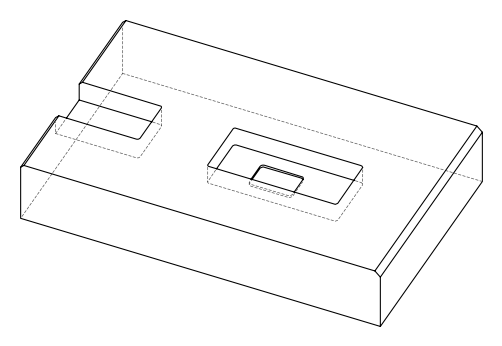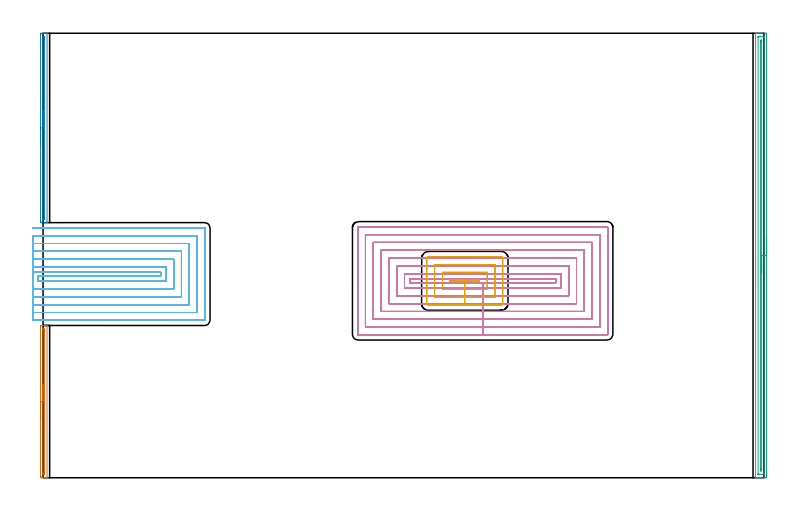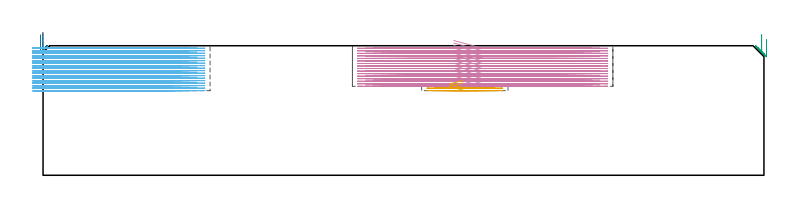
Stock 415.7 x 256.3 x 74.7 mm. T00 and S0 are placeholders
(PLAN: 6 operations, 1 tool changes, 149.8 min)
(1 AREA_MILL | FG_CHAMFER_SURFACE | UGT0205_001 | 1.56 min | 652 mm3)
(2 AREA_MILL_1 | FG_CHAMFER_SURFACE_1 | UGT0205_001 | 1.9 min | 808 mm3)
(3 AREA_MILL_2 | FG_CHAMFER_SURFACE_2 | UGT0205_001 | 6.31 min | 5087 mm3)
(4 MILL_RECTANGULAR_POCKET | POCKET_RECTANGULAR_STRAIGHT | NXT0201_008 | Follow Part, ap 1.5, ae 75% | 75.99 min | 239872 mm3)
(5 MILL_RECTANGULAR_POCKET_1 | POCKET_RECTANGULAR_STRAIGHT_1 | NXT0201_008 | Follow Part, ap 1.5, ae 75% | 1.63 min | 4142 mm3)
(6 MILL_SLOT | SLOT_PARTIAL_RECTANGULAR | NXT0201_008 | Follow Part, ap 1.5, ae 75% | 62.41 min | 147819 mm3)
(TOOL UGT0205_001 | Chamfer Mill 20 x 3 x 45 deg. | D20 FL50 Z2)
(TOOL NXT0201_008 | ENDMILL 6mm [2P460-0600-NA 1630] | D6 FL26 Z6)
(OP 1 AREA_MILL)
G17 G21 G94 G90
T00 M6
G54
G17 G0 G90 X-1.5 Y33.9 S1061 M3
G43 Z84.7 H0
Z80.9
G94 G1 Y33.938 Z80.028 F250.
Y34.052 Z79.164
Y34.241 Z78.312
Y34.503 Z77.48
Y34.837 Z76.674
Y35.24 Z75.9
Y35.708 Z75.164
Y36.24 Z74.472
Y36.829 Z73.829
Y37.472 Z73.24
Y38.164 Z72.709
Y38.9 Z72.24
Y39.674 Z71.837
Y40.48 Z71.503
Y41.312 Z71.241
Y42.163 Z71.052
Y43.028 Z70.938
Y43.9 Z70.9
Y86.867
X-1.499 Y87.192 Z70.901
X-1.493 Y87.753 Z70.903
X-1.49 Y87.792 Z70.905
X-0.934 Y87.8 Z71.46
X-0.367 Z72.03
X-0.045 Z72.351
X0.523 Z72.919
X0.845 Z73.24
X1.489 Z73.888
X1.891 Z74.29
X2.258 Y87.793 Z74.65
X2.297 Y87.79 Z74.688
X2.3 Y87.638 Z74.7
Y0.161
X2.297 Y0.01 Z74.688
X2.258 Y0.007 Z74.65
X1.891 Y0. Z74.29
X1.489 Z73.888
X0.845 Z73.24
X-0.367 Z72.03
X-0.934 Y0.001 Z71.46
X-1.187 Y0.003 Z71.207
X-1.49 Y0.008 Z70.905
X-1.493 Y0.048 Z70.903
X-1.499 Y0.608 Z70.901
X-1.5 Y1.175 Z70.9
Y43.9
X-0.086 Z72.314
Y84.555
X-0.083 Y85.407 Z72.317
X-0.081 Y85.443 Z72.319
X-0.045 Y85.79 Z72.355
X0.458 Y85.795 Z72.858
X0.845 Y85.79 Z73.245
X0.881 Y85.407 Z73.281
X0.883 Y85.368 Z73.283
X0.886 Y84.514 Z73.286
Y3.245
X0.883 Y2.393 Z73.283
X0.881 Y2.357 Z73.281
X0.845 Y2.01 Z73.245
X0.342 Y2.005 Z72.742
X-0.045 Y2.01 Z72.355
X-0.081 Y2.393 Z72.319
X-0.083 Y2.432 Z72.317
X-0.086 Y3.286 Z72.314
Y43.9
Y44.772 Z72.352
Y45.636 Z72.466
Y46.488 Z72.655
Y47.32 Z72.917
Y48.126 Z73.251
Y48.9 Z73.654
Y49.636 Z74.123
Y50.328 Z74.654
Y50.971 Z75.243
Y51.56 Z75.886
Y52.091 Z76.579
Y52.56 Z77.314
Y52.963 Z78.088
Y53.297 Z78.894
Y53.559 Z79.726
Y53.748 Z80.578
Y53.862 Z81.443
Y53.9 Z82.314
G0 Z84.7
M5
M2
(OP 2 AREA_MILL_1)
G17 G21 G94 G90
T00 M6
G54
G17 G0 G90 X-1.5 Y191.7 S1061 M3
G43 Z84.7 H0
Z80.9
G94 G1 Y191.738 Z80.028 F250.
Y191.852 Z79.164
Y192.041 Z78.312
Y192.303 Z77.48
Y192.637 Z76.674
Y193.04 Z75.9
Y193.508 Z75.164
Y194.04 Z74.472
Y194.629 Z73.829
Y195.272 Z73.24
Y195.964 Z72.709
Y196.7 Z72.24
Y197.474 Z71.837
Y198.28 Z71.503
Y199.112 Z71.241
Y199.963 Z71.052
Y200.828 Z70.938
Y201.7 Z70.9
Y255.369
X-1.499 Y255.694 Z70.901
X-1.493 Y256.254 Z70.903
X-1.49 Y256.292 Z70.905
X-0.934 Y256.3 Z71.46
X-0.363 Z72.034
X-0.045 Z72.351
X0.527 Z72.923
X0.845 Z73.24
X1.481 Z73.88
X1.896 Z74.295
X2.259 Y256.293 Z74.65
X2.297 Y256.29 Z74.688
X2.3 Y256.141 Z74.7
Y147.259
X2.297 Y147.11 Z74.688
X2.259 Y147.107 Z74.65
X1.896 Y147.1 Z74.295
X1.48 Z73.88
X0.845 Z73.24
X-0.363 Z72.034
X-0.934 Y147.101 Z71.46
X-1.187 Y147.103 Z71.207
X-1.49 Y147.108 Z70.905
X-1.493 Y147.146 Z70.903
X-1.499 Y147.706 Z70.901
X-1.5 Y148.273 Z70.9
Y201.7
X-0.086 Z72.314
Y253.058
X-0.083 Y253.909 Z72.317
X-0.081 Y253.946 Z72.319
X-0.045 Y254.29 Z72.355
X0.461 Y254.295 Z72.861
X0.845 Y254.29 Z73.245
X0.881 Y253.909 Z73.281
X0.883 Y253.871 Z73.283
X0.886 Y253.017 Z73.286
Y150.342
X0.883 Y149.491 Z73.283
X0.881 Y149.454 Z73.281
X0.845 Y149.11 Z73.245
X0.339 Y149.105 Z72.739
X-0.045 Y149.11 Z72.355
X-0.081 Y149.491 Z72.319
X-0.083 Y149.529 Z72.317
X-0.086 Y150.383 Z72.314
Y201.7
Y202.572 Z72.352
Y203.436 Z72.466
Y204.288 Z72.655
Y205.12 Z72.917
Y205.926 Z73.251
Y206.7 Z73.654
Y207.436 Z74.123
Y208.128 Z74.654
Y208.771 Z75.243
Y209.36 Z75.886
Y209.892 Z76.579
Y210.36 Z77.314
Y210.763 Z78.088
Y211.097 Z78.894
Y211.359 Z79.726
Y211.548 Z80.578
Y211.662 Z81.443
Y211.7 Z82.314
G0 Z84.7
M5
M2
(OP 3 AREA_MILL_2)
G17 G21 G94 G90
T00 M6
G54
G17 G0 G90 X417.2 Y138.15 S1061 M3
G43 Z84.7 H0
Z78.4
G94 G1 Y138.112 Z77.528 F250.
Y137.998 Z76.663
Y137.809 Z75.812
Y137.547 Z74.98
Y137.213 Z74.174
Y136.81 Z73.4
Y136.342 Z72.664
Y135.81 Z71.972
Y135.221 Z71.329
Y134.578 Z70.739
Y133.886 Z70.208
Y133.15 Z69.74
Y132.376 Z69.337
Y131.57 Z69.003
Y130.738 Z68.741
Y129.886 Z68.552
Y129.022 Z68.438
Y128.15 Z68.4
Y0.99
X417.199 Y0.599 Z68.401
X417.194 Y0.104 Z68.403
X417.191 Y0.009 Z68.405
X416.704 Y0. Z68.892
X414.05 Z71.544
X413.468 Z72.129
X413.165 Z72.431
X412.584 Z73.013
X412.281 Z73.314
X411.675 Z73.924
X411.24 Z74.36
X410.918 Z74.672
X410.902 Y0.008 Z74.688
X410.9 Y0.153 Z74.7
Y256.147
X410.902 Y256.292 Z74.688
X410.918 Y256.3 Z74.672
X411.239 Z74.36
X411.675 Z73.924
X412.281 Z73.314
X413.468 Z72.129
X414.05 Z71.544
X416.413 Z69.183
X416.704 Y256.297 Z68.892
X417.191 Y256.291 Z68.405
X417.194 Y256.196 Z68.403
X417.199 Y255.701 Z68.401
X417.2 Y255.201 Z68.4
Y128.15
X415.786 Z69.814
Y2.383
X415.784 Y2.168 Z69.816
X415.781 Y2.061 Z69.819
X415.779 Y2.017 Z69.821
X415.693 Y2.01 Z69.907
X415.312 Y2.002 Z70.288
X414.935 Y2.001 Z70.665
X414.429 Y2. Z71.171
X413.165 Z72.435
X412.66 Z72.94
X412.435 Y2.003 Z73.165
X412.337 Y2.008 Z73.263
X412.322 Y2.01 Z73.278
X412.32 Y2.024 Z73.28
X412.317 Y2.069 Z73.283
X412.315 Y2.162 Z73.285
X412.314 Y253.917 Z73.286
X412.316 Y254.132 Z73.284
X412.319 Y254.239 Z73.281
X412.321 Y254.283 Z73.279
X412.407 Y254.29 Z73.193
X412.788 Y254.298 Z72.812
X413.165 Y254.299 Z72.435
X413.671 Y254.3 Z71.929
X414.935 Z70.665
X415.44 Z70.16
X415.665 Y254.297 Z69.935
X415.764 Y254.292 Z69.836
X415.778 Y254.29 Z69.822
X415.78 Y254.276 Z69.82
X415.783 Y254.231 Z69.817
X415.785 Y254.138 Z69.815
X415.786 Y128.15 Z69.814
X414.372 Z71.228
X414.371 Y5.058 Z71.229
Y4.735
X414.366 Y4.167 Z71.234
X414.365 Y4.014 Z71.235
X414.211 Y4.004 Z71.389
X414.05 Y4.002 Z71.55
X413.885 Y4.003 Z71.715
X413.775 Y4.007 Z71.825
X413.739 Y4.01 Z71.861
X413.735 Y4.022 Z71.865
X413.733 Y4.059 Z71.867
X413.73 Y4.167 Z71.87
X413.729 Y4.491 Z71.871
X413.728 Y5.058 Z71.872
X413.729 Y251.241 Z71.871
Y251.565
X413.734 Y252.133 Z71.866
X413.735 Y252.286 Z71.865
X413.889 Y252.296 Z71.711
X414.05 Y252.298 Z71.55
X414.215 Y252.297 Z71.385
X414.325 Y252.293 Z71.275
X414.361 Y252.29 Z71.239
X414.365 Y252.278 Z71.235
X414.368 Y252.241 Z71.232
X414.37 Y252.133 Z71.23
X414.371 Y251.809 Z71.229
X414.372 Y251.241 Z71.228
Y128.15
Y127.278 Z71.266
Y126.414 Z71.38
Y125.562 Z71.569
Y124.73 Z71.831
Y123.924 Z72.165
Y123.15 Z72.568
Y122.414 Z73.037
Y121.722 Z73.568
Y121.079 Z74.157
Y120.49 Z74.8
Y119.958 Z75.493
Y119.49 Z76.228
Y119.087 Z77.002
Y118.753 Z77.808
Y118.491 Z78.64
Y118.302 Z79.492
Y118.188 Z80.357
Y118.15 Z81.228
G0 Z84.7
M5
M2
(OP 4 MILL_RECTANGULAR_POCKET)
G17 G21 G94 G90
T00 M6
G54
G17 G0 G90 X236.846 Y112.4 S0 M3
G43 Z84.7 H1
Z77.7
G94 G1 X253.5 Z73.237 F250.
X295.6 F500.
Y114.7
X211.4
Y112.4
X253.5
Y109.4
X298.6
Y117.7
X208.4
Y109.4
X253.5
Y104.9
X303.1
Y122.2
X203.9
Y104.9
X253.5
Y100.4
X307.6
Y126.7
X199.4
Y100.4
X253.5
Y95.9
X312.1
Y131.2
X194.9
Y95.9
X253.5
Y91.4
X316.6
Y135.7
X190.4
Y91.4
X253.5
Y86.9
X321.1
Y140.2
X185.9
Y86.9
X253.5
Y82.4
X325.2
G3 X325.6 Y82.8 R0.4
G1 Y144.3
G3 X325.2 Y144.7 R0.4
G1 X181.8
G3 X181.4 Y144.3 R0.4
G1 Y82.8
G3 X181.8 Y82.4 R0.4
G1 X253.5
X254.5
G0 X236.846 Y112.4 Z76.237
G1 X253.5 Z71.775 F250.
X295.6 F500.
Y114.7
X211.4
Y112.4
X253.5
Y109.4
X298.6
Y117.7
X208.4
Y109.4
X253.5
Y104.9
X303.1
Y122.2
X203.9
Y104.9
X253.5
Y100.4
X307.6
Y126.7
X199.4
Y100.4
X253.5
Y95.9
X312.1
Y131.2
X194.9
Y95.9
X253.5
Y91.4
X316.6
Y135.7
X190.4
Y91.4
X253.5
Y86.9
X321.1
Y140.2
X185.9
Y86.9
X253.5
Y82.4
X325.2
G3 X325.6 Y82.8 R0.4
G1 Y144.3
G3 X325.2 Y144.7 R0.4
G1 X181.8
G3 X181.4 Y144.3 R0.4
G1 Y82.8
G3 X181.8 Y82.4 R0.4
G1 X253.5
X254.5
G0 X236.846 Y112.4 Z74.775
G1 X253.5 Z70.312 F250.
X295.6 F500.
Y114.7
X211.4
Y112.4
X253.5
Y109.4
X298.6
Y117.7
X208.4
Y109.4
X253.5
Y104.9
X303.1
Y122.2
X203.9
Y104.9
X253.5
Y100.4
X307.6
Y126.7
X199.4
Y100.4
X253.5
Y95.9
X312.1
Y131.2
X194.9
Y95.9
X253.5
Y91.4
X316.6
Y135.7
X190.4
Y91.4
X253.5
Y86.9
X321.1
Y140.2
X185.9
Y86.9
X253.5
Y82.4
X325.2
G3 X325.6 Y82.8 R0.4
G1 Y144.3
G3 X325.2 Y144.7 R0.4
G1 X181.8
G3 X181.4 Y144.3 R0.4
G1 Y82.8
G3 X181.8 Y82.4 R0.4
G1 X253.5
X254.5
G0 X236.846 Y112.4 Z73.312
G1 X253.5 Z68.85 F250.
X295.6 F500.
Y114.7
X211.4
Y112.4
X253.5
Y109.4
X298.6
Y117.7
X208.4
Y109.4
X253.5
Y104.9
X303.1
Y122.2
X203.9
Y104.9
X253.5
Y100.4
X307.6
Y126.7
X199.4
Y100.4
X253.5
Y95.9
X312.1
Y131.2
X194.9
Y95.9
X253.5
Y91.4
X316.6
Y135.7
X190.4
Y91.4
X253.5
Y86.9
X321.1
Y140.2
X185.9
Y86.9
X253.5
Y82.4
X325.2
G3 X325.6 Y82.8 R0.4
G1 Y144.3
G3 X325.2 Y144.7 R0.4
G1 X181.8
G3 X181.4 Y144.3 R0.4
G1 Y82.8
G3 X181.8 Y82.4 R0.4
G1 X253.5
X254.5
G0 X236.846 Y112.4 Z71.85
G1 X253.5 Z67.387 F250.
X295.6 F500.
Y114.7
X211.4
Y112.4
X253.5
Y109.4
X298.6
Y117.7
X208.4
Y109.4
X253.5
Y104.9
X303.1
Y122.2
X203.9
Y104.9
X253.5
Y100.4
X307.6
Y126.7
X199.4
Y100.4
X253.5
Y95.9
X312.1
Y131.2
X194.9
Y95.9
X253.5
Y91.4
X316.6
Y135.7
X190.4
Y91.4
X253.5
Y86.9
X321.1
Y140.2
X185.9
Y86.9
X253.5
Y82.4
X325.2
G3 X325.6 Y82.8 R0.4
G1 Y144.3
G3 X325.2 Y144.7 R0.4
G1 X181.8
G3 X181.4 Y144.3 R0.4
G1 Y82.8
G3 X181.8 Y82.4 R0.4
G1 X253.5
X254.5
G0 X236.846 Y112.4 Z70.387
G1 X253.5 Z65.925 F250.
X295.6 F500.
Y114.7
X211.4
Y112.4
X253.5
Y109.4
X298.6
Y117.7
X208.4
Y109.4
X253.5
Y104.9
X303.1
Y122.2
X203.9
Y104.9
X253.5
Y100.4
X307.6
Y126.7
X199.4
Y100.4
X253.5
Y95.9
X312.1
Y131.2
X194.9
Y95.9
X253.5
Y91.4
X316.6
Y135.7
X190.4
Y91.4
X253.5
Y86.9
X321.1
Y140.2
X185.9
Y86.9
X253.5
Y82.4
X325.2
G3 X325.6 Y82.8 R0.4
G1 Y144.3
G3 X325.2 Y144.7 R0.4
G1 X181.8
G3 X181.4 Y144.3 R0.4
G1 Y82.8
G3 X181.8 Y82.4 R0.4
G1 X253.5
X254.5
G0 X236.846 Y112.4 Z68.925
G1 X253.5 Z64.462 F250.
X295.6 F500.
Y114.7
X211.4
Y112.4
X253.5
Y109.4
X298.6
Y117.7
X208.4
Y109.4
X253.5
Y104.9
X303.1
Y122.2
X203.9
Y104.9
X253.5
Y100.4
X307.6
Y126.7
X199.4
Y100.4
X253.5
Y95.9
X312.1
Y131.2
X194.9
Y95.9
X253.5
Y91.4
X316.6
Y135.7
X190.4
Y91.4
X253.5
Y86.9
X321.1
Y140.2
X185.9
Y86.9
X253.5
Y82.4
X325.2
G3 X325.6 Y82.8 R0.4
G1 Y144.3
G3 X325.2 Y144.7 R0.4
G1 X181.8
G3 X181.4 Y144.3 R0.4
G1 Y82.8
G3 X181.8 Y82.4 R0.4
G1 X253.5
X254.5
G0 X236.846 Y112.4 Z67.462
G1 X253.5 Z63. F250.
X295.6 F500.
Y114.7
X211.4
Y112.4
X253.5
Y109.4
X298.6
Y117.7
X208.4
Y109.4
X253.5
Y104.9
X303.1
Y122.2
X203.9
Y104.9
X253.5
Y100.4
X307.6
Y126.7
X199.4
Y100.4
X253.5
Y95.9
X312.1
Y131.2
X194.9
Y95.9
X253.5
Y91.4
X316.6
Y135.7
X190.4
Y91.4
X253.5
Y86.9
X321.1
Y140.2
X185.9
Y86.9
X253.5
Y82.4
X325.2
G3 X325.6 Y82.8 R0.4
G1 Y144.3
G3 X325.2 Y144.7 R0.4
G1 X181.8
G3 X181.4 Y144.3 R0.4
G1 Y82.8
G3 X181.8 Y82.4 R0.4
G1 X253.5
X254.5
G0 X236.846 Y112.4 Z66.
G1 X253.5 Z61.537 F250.
X295.6 F500.
Y114.7
X211.4
Y112.4
X253.5
Y109.4
X298.6
Y117.7
X208.4
Y109.4
X253.5
Y104.9
X303.1
Y122.2
X203.9
Y104.9
X253.5
Y100.4
X307.6
Y126.7
X199.4
Y100.4
X253.5
Y95.9
X312.1
Y131.2
X194.9
Y95.9
X253.5
Y91.4
X316.6
Y135.7
X190.4
Y91.4
X253.5
Y86.9
X321.1
Y140.2
X185.9
Y86.9
X253.5
Y82.4
X325.2
G3 X325.6 Y82.8 R0.4
G1 Y144.3
G3 X325.2 Y144.7 R0.4
G1 X181.8
G3 X181.4 Y144.3 R0.4
G1 Y82.8
G3 X181.8 Y82.4 R0.4
G1 X253.5
X254.5
G0 X236.846 Y112.4 Z64.537
G1 X253.5 Z60.075 F250.
X295.6 F500.
Y114.7
X211.4
Y112.4
X253.5
Y109.4
X298.6
Y117.7
X208.4
Y109.4
X253.5
Y104.9
X303.1
Y122.2
X203.9
Y104.9
X253.5
Y100.4
X307.6
Y126.7
X199.4
Y100.4
X253.5
Y95.9
X312.1
Y131.2
X194.9
Y95.9
X253.5
Y91.4
X316.6
Y135.7
X190.4
Y91.4
X253.5
Y86.9
X321.1
Y140.2
X185.9
Y86.9
X253.5
Y82.4
X325.2
G3 X325.6 Y82.8 R0.4
G1 Y144.3
G3 X325.2 Y144.7 R0.4
G1 X181.8
G3 X181.4 Y144.3 R0.4
G1 Y82.8
G3 X181.8 Y82.4 R0.4
G1 X253.5
X254.5
G0 X236.846 Y112.4 Z63.075
G1 X253.5 Z58.612 F250.
X295.6 F500.
Y114.7
X211.4
Y112.4
X253.5
Y109.4
X298.6
Y117.7
X208.4
Y109.4
X253.5
Y104.9
X303.1
Y122.2
X203.9
Y104.9
X253.5
Y100.4
X307.6
Y126.7
X199.4
Y100.4
X253.5
Y95.9
X312.1
Y131.2
X194.9
Y95.9
X253.5
Y91.4
X316.6
Y135.7
X190.4
Y91.4
X253.5
Y86.9
X321.1
Y140.2
X185.9
Y86.9
X253.5
Y82.4
X325.2
G3 X325.6 Y82.8 R0.4
G1 Y144.3
G3 X325.2 Y144.7 R0.4
G1 X181.8
G3 X181.4 Y144.3 R0.4
G1 Y82.8
G3 X181.8 Y82.4 R0.4
G1 X253.5
X254.5
G0 X236.846 Y112.4 Z61.612
G1 X253.5 Z57.15 F250.
X295.6 F500.
Y114.7
X211.4
Y112.4
X253.5
Y109.4
X298.6
Y117.7
X208.4
Y109.4
X253.5
Y104.9
X303.1
Y122.2
X203.9
Y104.9
X253.5
Y100.4
X307.6
Y126.7
X199.4
Y100.4
X253.5
Y95.9
X312.1
Y131.2
X194.9
Y95.9
X253.5
Y91.4
X316.6
Y135.7
X190.4
Y91.4
X253.5
Y86.9
X321.1
Y140.2
X185.9
Y86.9
X253.5
Y82.4
X325.2
G3 X325.6 Y82.8 R0.4
G1 Y144.3
G3 X325.2 Y144.7 R0.4
G1 X181.8
G3 X181.4 Y144.3 R0.4
G1 Y82.8
G3 X181.8 Y82.4 R0.4
G1 X253.5
X254.5
G0 X236.846 Y112.4 Z60.15
G1 X253.5 Z55.687 F250.
X295.6 F500.
Y114.7
X211.4
Y112.4
X253.5
Y109.4
X298.6
Y117.7
X208.4
Y109.4
X253.5
Y104.9
X303.1
Y122.2
X203.9
Y104.9
X253.5
Y100.4
X307.6
Y126.7
X199.4
Y100.4
X253.5
Y95.9
X312.1
Y131.2
X194.9
Y95.9
X253.5
Y91.4
X316.6
Y135.7
X190.4
Y91.4
X253.5
Y86.9
X321.1
Y140.2
X185.9
Y86.9
X253.5
Y82.4
X325.2
G3 X325.6 Y82.8 R0.4
G1 Y144.3
G3 X325.2 Y144.7 R0.4
G1 X181.8
G3 X181.4 Y144.3 R0.4
G1 Y82.8
G3 X181.8 Y82.4 R0.4
G1 X253.5
X254.5
G0 X236.846 Y112.4 Z58.687
G1 X253.5 Z54.225 F250.
X295.6 F500.
Y114.7
X211.4
Y112.4
X253.5
Y109.4
X298.6
Y117.7
X208.4
Y109.4
X253.5
Y104.9
X303.1
Y122.2
X203.9
Y104.9
X253.5
Y100.4
X307.6
Y126.7
X199.4
Y100.4
X253.5
Y95.9
X312.1
Y131.2
X194.9
Y95.9
X253.5
Y91.4
X316.6
Y135.7
X190.4
Y91.4
X253.5
Y86.9
X321.1
Y140.2
X185.9
Y86.9
X253.5
Y82.4
X325.2
G3 X325.6 Y82.8 R0.4
G1 Y144.3
G3 X325.2 Y144.7 R0.4
G1 X181.8
G3 X181.4 Y144.3 R0.4
G1 Y82.8
G3 X181.8 Y82.4 R0.4
G1 X253.5
X254.5
G0 X236.846 Y112.4 Z57.225
G1 X253.5 Z52.762 F250.
X295.6 F500.
Y114.7
X211.4
Y112.4
X253.5
Y109.4
X298.6
Y117.7
X208.4
Y109.4
X253.5
Y104.9
X303.1
Y122.2
X203.9
Y104.9
X253.5
Y100.4
X307.6
Y126.7
X199.4
Y100.4
X253.5
Y95.9
X312.1
Y131.2
X194.9
Y95.9
X253.5
Y91.4
X316.6
Y135.7
X190.4
Y91.4
X253.5
Y86.9
X321.1
Y140.2
X185.9
Y86.9
X253.5
Y82.4
X325.2
G3 X325.6 Y82.8 R0.4
G1 Y144.3
G3 X325.2 Y144.7 R0.4
G1 X181.8
G3 X181.4 Y144.3 R0.4
G1 Y82.8
G3 X181.8 Y82.4 R0.4
G1 X253.5
X254.5
G0 X236.846 Y112.4 Z55.762
G1 X253.5 Z51.3 F250.
X295.6 F500.
Y114.7
X211.4
Y112.4
X253.5
Y109.4
X298.6
Y117.7
X208.4
Y109.4
X253.5
Y104.9
X303.1
Y122.2
X203.9
Y104.9
X253.5
Y100.4
X307.6
Y126.7
X199.4
Y100.4
X253.5
Y95.9
X312.1
Y131.2
X194.9
Y95.9
X253.5
Y91.4
X316.6
Y135.7
X190.4
Y91.4
X253.5
Y86.9
X321.1
Y140.2
X185.9
Y86.9
X253.5
Y82.4
X325.2
G3 X325.6 Y82.8 R0.4
G1 Y144.3
G3 X325.2 Y144.7 R0.4
G1 X181.8
G3 X181.4 Y144.3 R0.4
G1 Y82.8
G3 X181.8 Y82.4 R0.4
G1 X253.5
X254.5
G0 Z84.7
M5
M2
(OP 5 MILL_RECTANGULAR_POCKET_1)
G17 G21 G94 G90
T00 M6
G54
G17 G0 G90 X242.066 Y114. S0 M3
G43 Z84.7 H1
Z54.678
G94 G1 X234.8 Z52.731 F250.
Y113.1 Z52.49
X243.2 Z50.239
X251.6 F500.
Y114.
X234.8
Y113.1
X243.2
Y108.6
X256.1
Y118.5
X230.3
Y108.6
X243.2
Y104.1
X260.6
Y123.
X225.8
Y104.1
X243.2
Y99.6
X264.3
G3 X265.1 Y100.4 R0.8
G1 Y126.7
G3 X264.3 Y127.5 R0.8
G1 X222.1
G3 X221.3 Y126.7 R0.8
G1 Y100.4
G3 X222.1 Y99.6 R0.8
G1 X243.2
X244.2
G0 X242.066 Y114. Z53.239
G1 X234.8 Z51.292 F250.
Y113.1 Z51.051
X243.2 Z48.8
X251.6 F500.
Y114.
X234.8
Y113.1
X243.2
Y108.6
X256.1
Y118.5
X230.3
Y108.6
X243.2
Y104.1
X260.6
Y123.
X225.8
Y104.1
X243.2
Y99.6
X264.3
G3 X265.1 Y100.4 R0.8
G1 Y126.7
G3 X264.3 Y127.5 R0.8
G1 X222.1
G3 X221.3 Y126.7 R0.8
G1 Y100.4
G3 X222.1 Y99.6 R0.8
G1 X243.2
X244.2
G0 Z84.7
M5
M2
(OP 6 MILL_SLOT)
G17 G21 G94 G90
T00 M6
G54
G17 G0 G90 X-6. Y118.607 S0 M3
G43 Z84.7 H1
Z73.261
G94 G1 X-3. Y118.6 F250.
X-2.937 F500.
X67.8
Y116.3
X-2.934
X-3.
Y113.3
X-2.934
X70.8
Y121.6
X-2.937
X-3.
X-6. Y121.608 F250.
Y108.789
X-3. Y108.8
X-2.934 F500.
X75.3
Y126.1
X-2.937
X-3.
X-6. Y126.111 F250.
Y104.285
X-3. Y104.3
X-2.934 F500.
X79.8
Y130.6
X-2.937
X-3.
X-6. Y130.614 F250.
Y99.778
X-3. Y99.8
X-2.934 F500.
X84.3
Y135.1
X-2.937
X-3.
X-6. Y135.121 F250.
Y95.255
X-3. Y95.3
X-2.934 F500.
X88.8
Y139.6
X-2.937
X-3.
X-6. Y139.642 F250.
X-5.934 Y90.8
X-2.934
X93.1 F500.
G3 X93.3 Y91. R0.2
G1 Y143.9
G3 X93.1 Y144.1 R0.2
G1 X-2.937
X-5.937 F250.
G0 X-6. Y118.6 Z71.822
G1 X-3.
X67.8 F500.
Y116.3
X-3.
Y113.3
X70.8
Y121.6
X-3.
X-6. F250.
Y108.8
X-3.
X75.3 F500.
Y126.1
X-3.
X-6. F250.
Y104.3
X-3.
X79.8 F500.
Y130.6
X-3.
X-6. F250.
Y99.8
X-3.
X84.3 F500.
Y135.1
X-3.
X-6. F250.
Y95.3
X-3.
X88.8 F500.
Y139.6
X-3.
X-6. F250.
Y90.8
X-3.
X93.1 F500.
G3 X93.3 Y91. R0.2
G1 Y143.9
G3 X93.1 Y144.1 R0.2
G1 X-3.
X-6. F250.
G0 Y118.6 Z70.383
G1 X-3.
X67.8 F500.
Y116.3
X-3.
Y113.3
X70.8
Y121.6
X-3.
X-6. F250.
Y108.8
X-3.
X75.3 F500.
Y126.1
X-3.
X-6. F250.
Y104.3
X-3.
X79.8 F500.
Y130.6
X-3.
X-6. F250.
Y99.8
X-3.
X84.3 F500.
Y135.1
X-3.
X-6. F250.
Y95.3
X-3.
X88.8 F500.
Y139.6
X-3.
X-6. F250.
Y90.8
X-3.
X93.1 F500.
G3 X93.3 Y91. R0.2
G1 Y143.9
G3 X93.1 Y144.1 R0.2
G1 X-3.
X-6. F250.
G0 Y118.6 Z68.944
G1 X-3.
X67.8 F500.
Y116.3
X-3.
Y113.3
X70.8
Y121.6
X-3.
X-6. F250.
Y108.8
X-3.
X75.3 F500.
Y126.1
X-3.
X-6. F250.
Y104.3
X-3.
X79.8 F500.
Y130.6
X-3.
X-6. F250.
Y99.8
X-3.
X84.3 F500.
Y135.1
X-3.
X-6. F250.
Y95.3
X-3.
X88.8 F500.
Y139.6
X-3.
X-6. F250.
Y90.8
X-3.
X93.1 F500.
G3 X93.3 Y91. R0.2
G1 Y143.9
G3 X93.1 Y144.1 R0.2
G1 X-3.
X-6. F250.
G0 Y118.6 Z67.505
G1 X-3.
X67.8 F500.
Y116.3
X-3.
Y113.3
X70.8
Y121.6
X-3.
X-6. F250.
Y108.8
X-3.
X75.3 F500.
Y126.1
X-3.
X-6. F250.
Y104.3
X-3.
X79.8 F500.
Y130.6
X-3.
X-6. F250.
Y99.8
X-3.
X84.3 F500.
Y135.1
X-3.
X-6. F250.
Y95.3
X-3.
X88.8 F500.
Y139.6
X-3.
X-6. F250.
Y90.8
X-3.
X93.1 F500.
G3 X93.3 Y91. R0.2
G1 Y143.9
G3 X93.1 Y144.1 R0.2
G1 X-3.
X-6. F250.
G0 Y118.6 Z66.067
G1 X-3.
X67.8 F500.
Y116.3
X-3.
Y113.3
X70.8
Y121.6
X-3.
X-6. F250.
Y108.8
X-3.
X75.3 F500.
Y126.1
X-3.
X-6. F250.
Y104.3
X-3.
X79.8 F500.
Y130.6
X-3.
X-6. F250.
Y99.8
X-3.
X84.3 F500.
Y135.1
X-3.
X-6. F250.
Y95.3
X-3.
X88.8 F500.
Y139.6
X-3.
X-6. F250.
Y90.8
X-3.
X93.1 F500.
G3 X93.3 Y91. R0.2
G1 Y143.9
G3 X93.1 Y144.1 R0.2
G1 X-3.
X-6. F250.
G0 Y118.6 Z64.628
G1 X-3.
X67.8 F500.
Y116.3
X-3.
Y113.3
X70.8
Y121.6
X-3.
X-6. F250.
Y108.8
X-3.
X75.3 F500.
Y126.1
X-3.
X-6. F250.
Y104.3
X-3.
X79.8 F500.
Y130.6
X-3.
X-6. F250.
Y99.8
X-3.
X84.3 F500.
Y135.1
X-3.
X-6. F250.
Y95.3
X-3.
X88.8 F500.
Y139.6
X-3.
X-6. F250.
Y90.8
X-3.
X93.1 F500.
G3 X93.3 Y91. R0.2
G1 Y143.9
G3 X93.1 Y144.1 R0.2
G1 X-3.
X-6. F250.
G0 Y118.6 Z63.189
G1 X-3.
X67.8 F500.
Y116.3
X-3.
Y113.3
X70.8
Y121.6
X-3.
X-6. F250.
Y108.8
X-3.
X75.3 F500.
Y126.1
X-3.
X-6. F250.
Y104.3
X-3.
X79.8 F500.
Y130.6
X-3.
X-6. F250.
Y99.8
X-3.
X84.3 F500.
Y135.1
X-3.
X-6. F250.
Y95.3
X-3.
X88.8 F500.
Y139.6
X-3.
X-6. F250.
Y90.8
X-3.
X93.1 F500.
G3 X93.3 Y91. R0.2
G1 Y143.9
G3 X93.1 Y144.1 R0.2
G1 X-3.
X-6. F250.
G0 Y118.6 Z61.75
G1 X-3.
X67.8 F500.
Y116.3
X-3.
Y113.3
X70.8
Y121.6
X-3.
X-6. F250.
Y108.8
X-3.
X75.3 F500.
Y126.1
X-3.
X-6. F250.
Y104.3
X-3.
X79.8 F500.
Y130.6
X-3.
X-6. F250.
Y99.8
X-3.
X84.3 F500.
Y135.1
X-3.
X-6. F250.
Y95.3
X-3.
X88.8 F500.
Y139.6
X-3.
X-6. F250.
Y90.8
X-3.
X93.1 F500.
G3 X93.3 Y91. R0.2
G1 Y143.9
G3 X93.1 Y144.1 R0.2
G1 X-3.
X-6. F250.
G0 Y118.6 Z60.311
G1 X-3.
X67.8 F500.
Y116.3
X-3.
Y113.3
X70.8
Y121.6
X-3.
X-6. F250.
Y108.8
X-3.
X75.3 F500.
Y126.1
X-3.
X-6. F250.
Y104.3
X-3.
X79.8 F500.
Y130.6
X-3.
X-6. F250.
Y99.8
X-3.
X84.3 F500.
Y135.1
X-3.
X-6. F250.
Y95.3
X-3.
X88.8 F500.
Y139.6
X-3.
X-6. F250.
Y90.8
X-3.
X93.1 F500.
G3 X93.3 Y91. R0.2
G1 Y143.9
G3 X93.1 Y144.1 R0.2
G1 X-3.
X-6. F250.
G0 Y118.6 Z58.872
G1 X-3.
X67.8 F500.
Y116.3
X-3.
Y113.3
X70.8
Y121.6
X-3.
X-6. F250.
Y108.8
X-3.
X75.3 F500.
Y126.1
X-3.
X-6. F250.
Y104.3
X-3.
X79.8 F500.
Y130.6
X-3.
X-6. F250.
Y99.8
X-3.
X84.3 F500.
Y135.1
X-3.
X-6. F250.
Y95.3
X-3.
X88.8 F500.
Y139.6
X-3.
X-6. F250.
Y90.8
X-3.
X93.1 F500.
G3 X93.3 Y91. R0.2
G1 Y143.9
G3 X93.1 Y144.1 R0.2
G1 X-3.
X-6. F250.
G0 Y118.6 Z57.433
G1 X-3.
X67.8 F500.
Y116.3
X-3.
Y113.3
X70.8
Y121.6
X-3.
X-6. F250.
Y108.8
X-3.
X75.3 F500.
Y126.1
X-3.
X-6. F250.
Y104.3
X-3.
X79.8 F500.
Y130.6
X-3.
X-6. F250.
Y99.8
X-3.
X84.3 F500.
Y135.1
X-3.
X-6. F250.
Y95.3
X-3.
X88.8 F500.
Y139.6
X-3.
X-6. F250.
Y90.8
X-3.
X93.1 F500.
G3 X93.3 Y91. R0.2
G1 Y143.9
G3 X93.1 Y144.1 R0.2
G1 X-3.
X-6. F250.
G0 Y118.6 Z55.994
G1 X-3.
X67.8 F500.
Y116.3
X-3.
Y113.3
X70.8
Y121.6
X-3.
X-6. F250.
Y108.8
X-3.
X75.3 F500.
Y126.1
X-3.
X-6. F250.
Y104.3
X-3.
X79.8 F500.
Y130.6
X-3.
X-6. F250.
Y99.8
X-3.
X84.3 F500.
Y135.1
X-3.
X-6. F250.
Y95.3
X-3.
X88.8 F500.
Y139.6
X-3.
X-6. F250.
Y90.8
X-3.
X93.1 F500.
G3 X93.3 Y91. R0.2
G1 Y143.9
G3 X93.1 Y144.1 R0.2
G1 X-3.
X-6. F250.
G0 Y118.6 Z54.556
G1 X-3.
X67.8 F500.
Y116.3
X-3.
Y113.3
X70.8
Y121.6
X-3.
X-6. F250.
Y108.8
X-3.
X75.3 F500.
Y126.1
X-3.
X-6. F250.
Y104.3
X-3.
X79.8 F500.
Y130.6
X-3.
X-6. F250.
Y99.8
X-3.
X84.3 F500.
Y135.1
X-3.
X-6. F250.
Y95.3
X-3.
X88.8 F500.
Y139.6
X-3.
X-6. F250.
Y90.8
X-3.
X93.1 F500.
G3 X93.3 Y91. R0.2
G1 Y143.9
G3 X93.1 Y144.1 R0.2
G1 X-3.
X-6. F250.
G0 Y118.6 Z53.117
G1 X-3.
X67.8 F500.
Y116.3
X-3.
Y113.3
X70.8
Y121.6
X-3.
X-6. F250.
Y108.8
X-3.
X75.3 F500.
Y126.1
X-3.
X-6. F250.
Y104.3
X-3.
X79.8 F500.
Y130.6
X-3.
X-6. F250.
Y99.8
X-3.
X84.3 F500.
Y135.1
X-3.
X-6. F250.
Y95.3
X-3.
X88.8 F500.
Y139.6
X-3.
X-6. F250.
Y90.8
X-3.
X93.1 F500.
G3 X93.3 Y91. R0.2
G1 Y143.9
G3 X93.1 Y144.1 R0.2
G1 X-3.
X-6. F250.
G0 Y118.6 Z51.678
G1 X-3.
X67.8 F500.
Y116.3
X-3.
Y113.3
X70.8
Y121.6
X-3.
X-6. F250.
Y108.8
X-3.
X75.3 F500.
Y126.1
X-3.
X-6. F250.
Y104.3
X-3.
X79.8 F500.
Y130.6
X-3.
X-6. F250.
Y99.8
X-3.
X84.3 F500.
Y135.1
X-3.
X-6. F250.
Y95.3
X-3.
X88.8 F500.
Y139.6
X-3.
X-6. F250.
Y90.8
X-3.
X93.1 F500.
G3 X93.3 Y91. R0.2
G1 Y143.9
G3 X93.1 Y144.1 R0.2
G1 X-3.
X-6. F250.
G0 Y118.6 Z50.239
G1 X-3.
X67.8 F500.
Y116.3
X-3.
Y113.3
X70.8
Y121.6
X-3.
X-6. F250.
Y108.8
X-3.
X75.3 F500.
Y126.1
X-3.
X-6. F250.
Y104.3
X-3.
X79.8 F500.
Y130.6
X-3.
X-6. F250.
Y99.8
X-3.
X84.3 F500.
Y135.1
X-3.
X-6. F250.
Y95.3
X-3.
X88.8 F500.
Y139.6
X-3.
X-6. F250.
Y90.8
X-3.
X93.1 F500.
G3 X93.3 Y91. R0.2
G1 Y143.9
G3 X93.1 Y144.1 R0.2
G1 X-3.
X-6. F250.
G0 Y118.6 Z48.8
G1 X-3.
X67.8 F500.
Y116.3
X-3.
Y113.3
X70.8
Y121.6
X-3.
X-6. F250.
Y108.8
X-3.
X75.3 F500.
Y126.1
X-3.
X-6. F250.
Y104.3
X-3.
X79.8 F500.
Y130.6
X-3.
X-6. F250.
Y99.8
X-3.
X84.3 F500.
Y135.1
X-3.
X-6. F250.
Y95.3
X-3.
X88.8 F500.
Y139.6
X-3.
X-6. F250.
Y90.8
X-3.
X93.1 F500.
G3 X93.3 Y91. R0.2
G1 Y143.9
G3 X93.1 Y144.1 R0.2
G1 X-3.
X-6. F250.
G0 Z84.7
M5
M2
